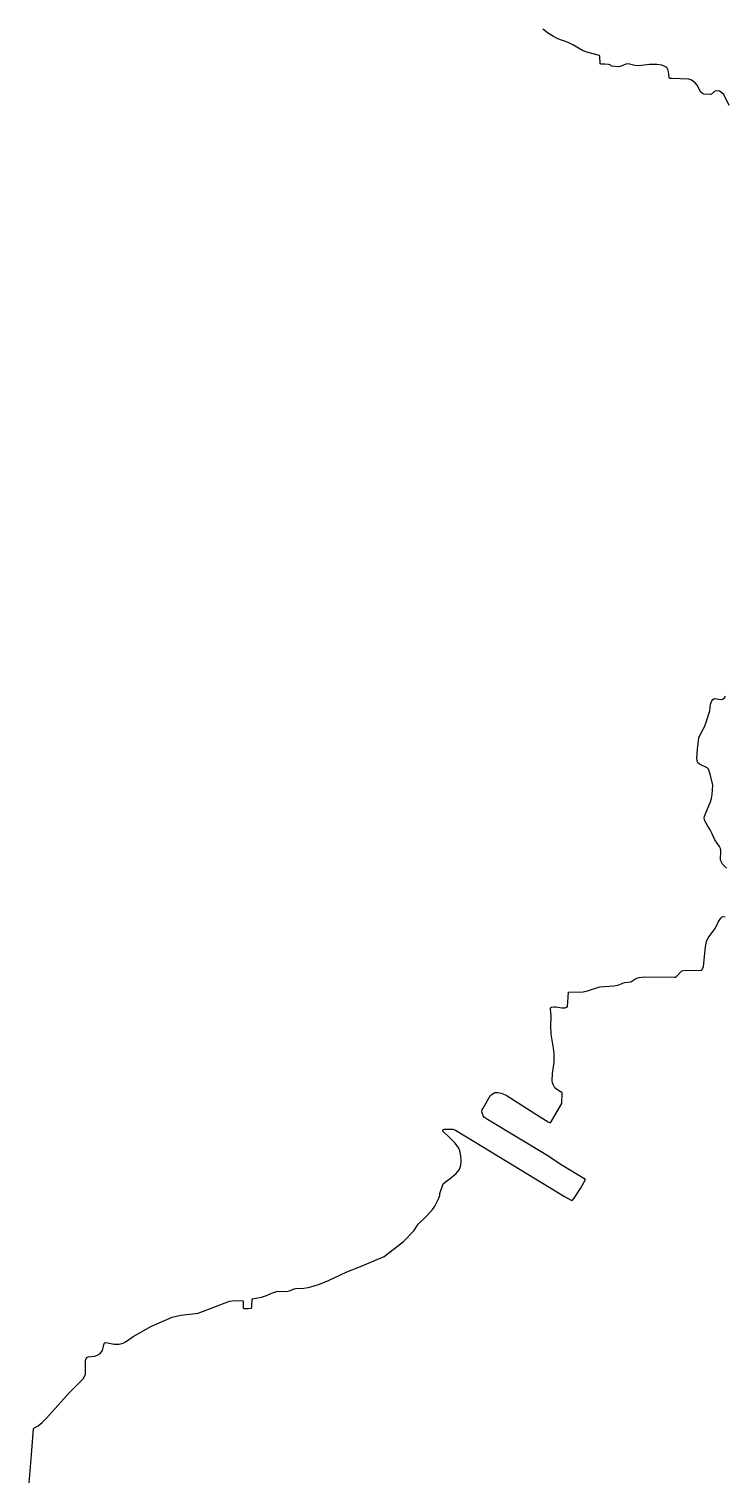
# Model space of a CAD drawing. Extents: x 480524 to 485987, y 4969078 to 4973944.
# Drawn here: x 480524 to 482774, y 4969091 to 4973792 of the extents above; entities that cross this region are included whole.
import ezdxf

# ---------------------------------------------------------------- set-up
doc = ezdxf.new("R2010")
doc.units = 0
doc.layers.add('Contours_shp', color=1, linetype='Continuous')

msp = doc.modelspace()

# ---------------------------------------------------------------- linework, layer by layer
at = {"layer": 'Contours_shp'}
for points in [[(482787.75, 4973545.5), (482770.75, 4973580.5), (482764.0625, 4973586.5), (482756.125, 4973591.5), (482748.21875, 4973592.5), (482741.5, 4973591.5), (482730.53125, 4973581.5), (482726.84375, 4973580.5), (482706.125, 4973582.5), (482701.25, 4973584), (482696.40625, 4973588.5), (482684.25, 4973611), (482677.5625, 4973619), (482669.65625, 4973625), (482663.5625, 4973628), (482656.875, 4973630), (482603.84375, 4973632.5), (482595.90625, 4973633), (482594.09375, 4973634.5), (482592.90625, 4973649), (482589.875, 4973662), (482586.25, 4973668), (482579.5625, 4973672), (482569.8125, 4973676), (482553.34375, 4973677.5), (482530.1875, 4973678), (482496.03125, 4973674), (482483.21875, 4973675), (482460.6875, 4973680), (482453.375, 4973678.5), (482438.71875, 4973672.5), (482430.8125, 4973670.5), (482418, 4973671.5), (482407.625, 4973673), (482402.78125, 4973676.5), (482397.28125, 4973678), (482385.71875, 4973679.5), (482373.53125, 4973679.5), (482370.46875, 4973680.5), (482369.3125, 4973705), (482368.09375, 4973707), (482327.28125, 4973718), (482313.875, 4973723), (482282.21875, 4973741.5), (482267.59375, 4973749), (482234.09375, 4973761), (482220.09375, 4973768), (482203.0625, 4973778.5), (482184.8125, 4973792.5)], [(482779.59375, 4971079), (482765.59375, 4971092), (482759.5625, 4971104.5), (482760.21875, 4971135), (482759.625, 4971143), (482756.59375, 4971149), (482741.40625, 4971171), (482732.90625, 4971190.5), (482725.625, 4971205), (482717.75, 4971216.5), (482708.625, 4971232.5), (482706.8125, 4971241), (482707.4375, 4971247.5), (482727.65625, 4971294), (482730.75, 4971304.5), (482733.21875, 4971317.5), (482734.5, 4971347.5), (482726.65625, 4971383), (482721.21875, 4971399.5), (482716.9375, 4971403.5), (482692, 4971415), (482686.5, 4971420), (482684.09375, 4971427), (482683.5, 4971434.5), (482685.40625, 4971464), (482689.125, 4971500), (482698.9375, 4971520.5), (482708.125, 4971536.5), (482713.625, 4971551.5), (482724.6875, 4971587.5), (482727.78125, 4971609), (482731.46875, 4971620), (482734.53125, 4971624), (482740.03125, 4971628), (482761.96875, 4971624), (482766.84375, 4971626), (482772.34375, 4971630), (482775.40625, 4971635)], [(480524.34375, 4969091), (480532.5, 4969181.5), (480538.78125, 4969266), (480540, 4969268), (480553.4375, 4969276), (480566.25, 4969286.5), (480580.3125, 4969300), (480654.875, 4969383), (480699.46875, 4969427.5), (480706.21875, 4969441.5), (480706.84375, 4969447.5), (480706.3125, 4969486.5), (480708.78125, 4969493.5), (480710.625, 4969496.5), (480714.875, 4969498.5), (480736.84375, 4969500.5), (480746, 4969504.5), (480752.71875, 4969508.5), (480761.28125, 4969519.5), (480764.3125, 4969527.5), (480766.8125, 4969541.5), (480769.25, 4969544.5), (480772.3125, 4969545.5), (480799.71875, 4969540), (480807.625, 4969539.5), (480815.5625, 4969540), (480829, 4969543), (480835.6875, 4969547), (480861.34375, 4969564.5), (480919.9375, 4969598), (480986.46875, 4969627), (481014.53125, 4969634), (481070.59375, 4969640.5), (481172.5, 4969678.5), (481188.34375, 4969680.5), (481216.40625, 4969680), (481216.96875, 4969657.5), (481218.15625, 4969655.5), (481232.1875, 4969655), (481243.15625, 4969656), (481244.40625, 4969660.5), (481245.0625, 4969686.5), (481275.5625, 4969692), (481292.03125, 4969697), (481311.5625, 4969705.5), (481328.03125, 4969711), (481356.0625, 4969710), (481365.8125, 4969712), (481381.6875, 4969718.5), (481387.1875, 4969720), (481412.1875, 4969721), (481426.1875, 4969723), (481443.28125, 4969727), (481463.40625, 4969733.5), (481492.09375, 4969746), (481551.90625, 4969773.5), (481595.8125, 4969790.5), (481672.71875, 4969823.5), (481734.40625, 4969872), (481768.59375, 4969906), (481782.0625, 4969927.5), (481809.5625, 4969954), (481829.125, 4969976.5), (481835.84375, 4969986), (481848.71875, 4970011.5), (481851.78125, 4970021), (481852.40625, 4970026.5), (481863.4375, 4970058.5), (481869.5625, 4970063.5), (481887.28125, 4970076.5), (481904.96875, 4970091.5), (481914.75, 4970104), (481917.8125, 4970110.5), (481920.28125, 4970118.5), (481921.53125, 4970132), (481920.34375, 4970149), (481917.34375, 4970165), (481913.71875, 4970173.5), (481901.5625, 4970190), (481883.90625, 4970208), (481862.03125, 4970228.5), (481862.03125, 4970232.5), (481863.84375, 4970234), (481866.90625, 4970235), (481879.09375, 4970235.5), (481894.34375, 4970235), (481902.875, 4970232), (482018.53125, 4970162), (482255.3125, 4970017), (482276.65625, 4970005), (482279.09375, 4970004.5), (482281.5625, 4970005), (482287.0625, 4970011.5), (482307.21875, 4970043), (482323.71875, 4970072), (482250.0625, 4970116.5), (482195.90625, 4970151.5), (482005.96875, 4970266), (481996.21875, 4970273), (481991.96875, 4970278.5), (481988.34375, 4970291), (481989.5625, 4970297), (481992.03125, 4970302.5), (482014.6875, 4970342.5), (482017.75, 4970345.5), (482029.9375, 4970353.5), (482040.90625, 4970354), (482050.65625, 4970351.5), (482066.5, 4970345), (482159.03125, 4970285.5), (482202.25, 4970258.5), (482209.5625, 4970255.5), (482221.1875, 4970274), (482246.28125, 4970318.5), (482247.5625, 4970350), (482246.96875, 4970353.5), (482230.53125, 4970363.5), (482224.4375, 4970368.5), (482219.59375, 4970377), (482216.5625, 4970385), (482215.96875, 4970391.5), (482216.625, 4970414.5), (482222.1875, 4970452), (482221.65625, 4970480), (482219.84375, 4970497), (482212.65625, 4970542.5), (482211.5, 4970567), (482212.1875, 4970600.5), (482209.78125, 4970624), (482210.40625, 4970627), (482213.46875, 4970629.5), (482220.78125, 4970630.5), (482228.09375, 4970630.5), (482247, 4970627), (482256.125, 4970627.5), (482264.65625, 4970630.5), (482267.8125, 4970678), (482316, 4970679.5), (482330.03125, 4970682), (482369.0625, 4970695), (482414.78125, 4970698.5), (482427.59375, 4970700.5), (482448.96875, 4970709), (482469.6875, 4970711), (482483.125, 4970720.5), (482489.21875, 4970723.5), (482497.15625, 4970725.5), (482513, 4970727.5), (482611.15625, 4970726), (482614.8125, 4970727), (482634.96875, 4970746.5), (482639.84375, 4970748.5), (482697.15625, 4970749.5), (482700.21875, 4970751.5), (482705.09375, 4970760.5), (482711.34375, 4970824.5), (482714.4375, 4970842), (482719.34375, 4970853.5), (482742.5625, 4970884), (482753, 4970906.5), (482760.3125, 4970917), (482766.4375, 4970923), (482774.96875, 4970922)]]:
    msp.add_lwpolyline(points, dxfattribs=at)

doc.saveas('drawing.dxf')
